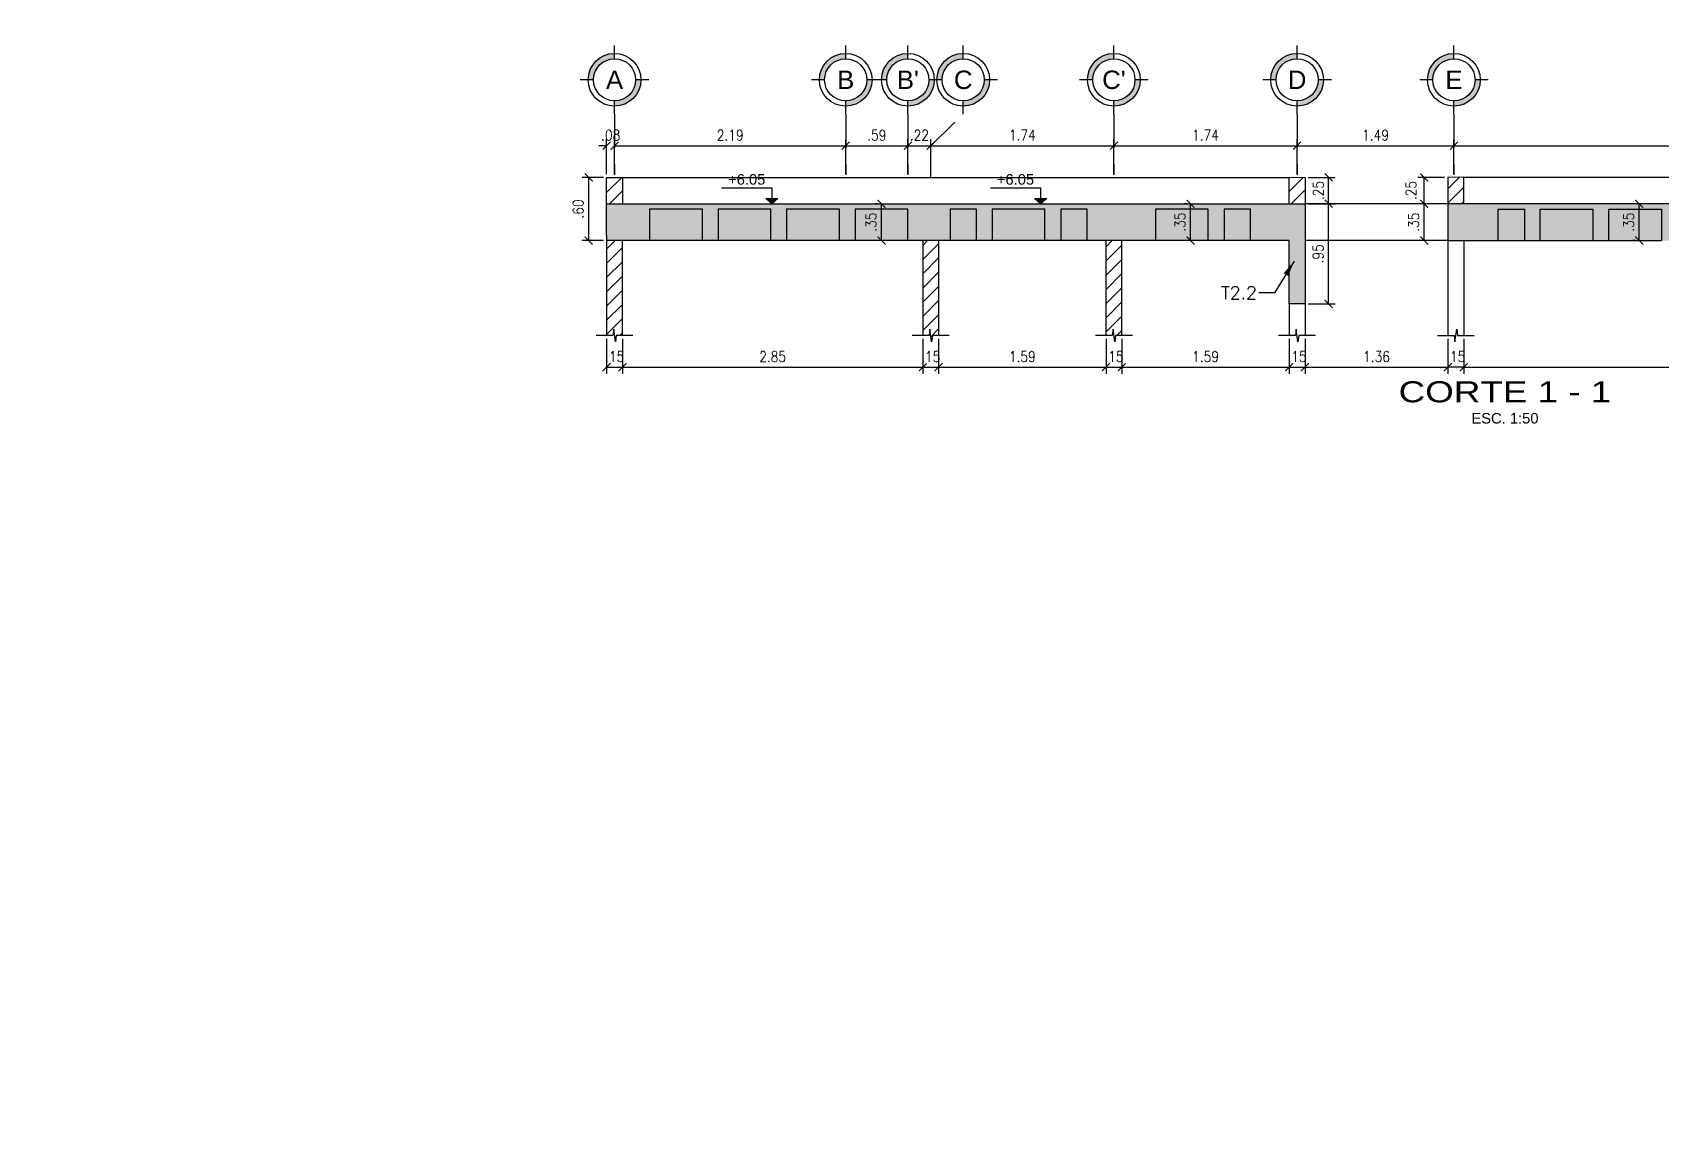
# Model space of a CAD drawing. Header units: millimetres. Extents: x -7.7 to 39.8, y -25.2 to 13.5.
# Drawn here: x -7.75 to 7.71, y -13 to -2.67 of the extents above; entities that cross this region are included whole.
import ezdxf
from ezdxf.enums import TextEntityAlignment as Align

# ---------------------------------------------------------------- set-up
doc = ezdxf.new("R2010")
doc.units = ezdxf.units.MM
doc.header["$LTSCALE"] = 0.05
doc.linetypes.add('DASHDOT2', pattern=[12.7, 6.35, -3.175, 0, -3.175])
for name, color, linetype in [('ACHURADO', 1, 'Continuous'), ('ACOTADO', 2, 'Continuous'), ('CANT_VIS', 3, 'Continuous'), ('CONT_CORTE', 4, 'Continuous'), ('EJES', 1, 'DASHDOT2'), ('TITULOS', 1, 'Continuous'), ('TXT_IND', 2, 'Continuous')]:
    doc.layers.add(name, color=color, linetype=linetype)
doc.styles.add('ACOTAMIENTOS', font='romans.shx', dxfattribs={"width": 0.85})
doc.styles.add('ARIAL', font='arial.ttf')
doc.styles.get("Standard").update_dxf_attribs({"font": 'romans.shx'})
doc.dimstyles.new('ACOTA_50', dxfattribs={"dimscale": 0.05, "dimtxt": 2, "dimasz": 1.5, "dimexe": 1.25, "dimexo": 0.625, "dimgap": 1, "dimtad": 1, "dimzin": 4, "dimdsep": 46, "dimtxsty": 'ACOTAMIENTOS', "dimblk1": 'ARCHTICK', "dimblk2": 'ARCHTICK', "dimsah": 1, "dimcen": 1.5, "dimclrd": 1, "dimclre": 1, "dimclrt": 256, "dimadec": 0, "dimazin": 0, "dimtfac": 1, "dimtofl": 0, "dimtmove": 2, "dimatfit": 3, "dimfxl": 0, "dimtolj": 1, "dimtzin": 0, "dimarcsym": 0})

# ---------------------------------------------------------------- blocks, each defined once
blk = doc.blocks.new('EJE')
at = {"layer": 'EJES', "linetype": 'Continuous'}
for points in [[(-0.25, 0), (-0.2, 0, -0.414214), (0, 0.2), (0, 0.25, 0.414214)], [(0.25, 0), (0.2, 0, -0.414214), (0, -0.2), (0, -0.25, 0.414214)]]:
    blk.add_hatch(color=256, dxfattribs=at).paths.add_polyline_path(points)
at = {"layer": 'EJES', "color": 1, "linetype": 'Continuous'}
for p, q in [((0, 0.2), (0, 0.325)), ((-0.2, 0), (-0.325, 0)), ((0.325, 0), (0.2, 0)), ((0, -0.325), (0, -0.2))]:
    blk.add_line(p, q, dxfattribs=at)
at = {"layer": 'EJES', "color": 3, "linetype": 'Continuous'}
for radius in [0.25, 0.2]:
    blk.add_circle((0, 0), radius, dxfattribs=at)
at = {"layer": 'EJES', "color": 4, "linetype": 'Continuous', "style": 'ARIAL'}
blk.add_attdef('EJE', text='', height=0.175, dxfattribs=at).set_placement((0, 0), align=Align.MIDDLE_CENTER)
blk = doc.blocks.new('_ARCHTICK')
at = {"color": 0, "linetype": 'ByBlock', "const_width": 0.15}
blk.add_lwpolyline([(-0.5, -0.5), (0.5, 0.5)], dxfattribs=at)
blk = doc.blocks.new('*D31')
at = {"layer": 'ACOTADO', "color": 1, "lineweight": -2}
for p, q in [((-2.301, -4.012), (-2.301, -3.681)), ((-2.226, -4.012), (-2.226, -3.681)), ((-2.301, -3.743), (-2.376, -3.743)), ((-2.226, -3.743), (-2.151, -3.743))]:
    blk.add_line(p, q, dxfattribs=at)
at = {"layer": 'DEFPOINTS', "color": 0}
for p in [(-2.226, -3.743), (-2.301, -4.043), (-2.226, -4.043)]:
    blk.add_point(p, dxfattribs=at)
at = {"layer": 'ACOTADO', "color": 1, "lineweight": -2, "xscale": 0.07500000000000001, "yscale": 0.07500000000000001, "zscale": 0.07500000000000001}
blk.add_blockref('_ARCHTICK', (-2.301, -3.743), dxfattribs=at)
at = {"layer": 'ACOTADO', "color": 1, "lineweight": -2, "xscale": 0.07500000000000001, "yscale": 0.07500000000000001, "zscale": 0.07500000000000001, "rotation": 180}
blk.add_blockref('_ARCHTICK', (-2.226, -3.743), dxfattribs=at)
at = {"layer": 'ACOTADO', "insert": (-2.263, -3.643), "char_height": 0.1, "attachment_point": 5, "style": 'ACOTAMIENTOS'}
blk.add_mtext('\\A1;.08', dxfattribs=at)
blk = doc.blocks.new('*D32')
at = {"layer": 'ACOTADO', "color": 1, "lineweight": -2}
for p, q in [((-2.226, -4.012), (-2.226, -3.681)), ((-0.033, -4.012), (-0.033, -3.681)), ((-2.226, -3.743), (-0.033, -3.743))]:
    blk.add_line(p, q, dxfattribs=at)
at = {"layer": 'DEFPOINTS', "color": 0}
for p in [(-0.033, -3.743), (-2.226, -4.043), (-0.033, -4.043)]:
    blk.add_point(p, dxfattribs=at)
at = {"layer": 'ACOTADO', "color": 1, "lineweight": -2, "xscale": 0.07500000000000001, "yscale": 0.07500000000000001, "zscale": 0.07500000000000001, "rotation": 180}
blk.add_blockref('_ARCHTICK', (-2.226, -3.743), dxfattribs=at)
at = {"layer": 'ACOTADO', "color": 1, "lineweight": -2, "xscale": 0.07500000000000001, "yscale": 0.07500000000000001, "zscale": 0.07500000000000001}
blk.add_blockref('_ARCHTICK', (-0.033, -3.743), dxfattribs=at)
at = {"layer": 'ACOTADO', "insert": (-1.129, -3.643), "char_height": 0.1, "attachment_point": 5, "style": 'ACOTAMIENTOS'}
blk.add_mtext('\\A1;2.19', dxfattribs=at)
blk = doc.blocks.new('*D33')
at = {"layer": 'ACOTADO', "color": 1, "lineweight": -2}
for p, q in [((-0.033, -4.012), (-0.033, -3.681)), ((0.557, -4.012), (0.557, -3.681)), ((-0.033, -3.743), (0.557, -3.743))]:
    blk.add_line(p, q, dxfattribs=at)
at = {"layer": 'DEFPOINTS', "color": 0}
for p in [(0.557, -3.743), (-0.033, -4.043), (0.557, -4.043)]:
    blk.add_point(p, dxfattribs=at)
at = {"layer": 'ACOTADO', "color": 1, "lineweight": -2, "xscale": 0.07500000000000001, "yscale": 0.07500000000000001, "zscale": 0.07500000000000001, "rotation": 180}
blk.add_blockref('_ARCHTICK', (-0.033, -3.743), dxfattribs=at)
at = {"layer": 'ACOTADO', "color": 1, "lineweight": -2, "xscale": 0.07500000000000001, "yscale": 0.07500000000000001, "zscale": 0.07500000000000001}
blk.add_blockref('_ARCHTICK', (0.557, -3.743), dxfattribs=at)
at = {"layer": 'ACOTADO', "insert": (0.262, -3.643), "char_height": 0.1, "attachment_point": 5, "style": 'ACOTAMIENTOS'}
blk.add_mtext('\\A1;.59', dxfattribs=at)
blk = doc.blocks.new('*D34')
at = {"layer": 'ACOTADO', "color": 1, "lineweight": -2}
for p, q in [((0.557, -4.012), (0.557, -3.681)), ((0.774, -4.012), (0.774, -3.681)), ((0.557, -3.743), (0.774, -3.743))]:
    blk.add_line(p, q, dxfattribs=at)
at = {"layer": 'DEFPOINTS', "color": 0}
for p in [(0.774, -3.743), (0.557, -4.043), (0.774, -4.043)]:
    blk.add_point(p, dxfattribs=at)
at = {"layer": 'ACOTADO', "color": 1, "lineweight": -2, "xscale": 0.07500000000000001, "yscale": 0.07500000000000001, "zscale": 0.07500000000000001, "rotation": 180}
blk.add_blockref('_ARCHTICK', (0.557, -3.743), dxfattribs=at)
at = {"layer": 'ACOTADO', "color": 1, "lineweight": -2, "xscale": 0.07500000000000001, "yscale": 0.07500000000000001, "zscale": 0.07500000000000001}
blk.add_blockref('_ARCHTICK', (0.774, -3.743), dxfattribs=at)
at = {"layer": 'ACOTADO', "insert": (0.666, -3.643), "char_height": 0.1, "attachment_point": 5, "style": 'ACOTAMIENTOS'}
blk.add_mtext('\\A1;.22', dxfattribs=at)
blk = doc.blocks.new('*D35')
at = {"layer": 'ACOTADO', "color": 1, "lineweight": -2}
for p, q in [((0.774, -4.012), (0.774, -3.681)), ((2.512, -4.012), (2.512, -3.681)), ((0.774, -3.743), (2.512, -3.743))]:
    blk.add_line(p, q, dxfattribs=at)
at = {"layer": 'DEFPOINTS', "color": 0}
for p in [(2.512, -3.743), (0.774, -4.043), (2.512, -4.043)]:
    blk.add_point(p, dxfattribs=at)
at = {"layer": 'ACOTADO', "color": 1, "lineweight": -2, "xscale": 0.07500000000000001, "yscale": 0.07500000000000001, "zscale": 0.07500000000000001, "rotation": 180}
blk.add_blockref('_ARCHTICK', (0.774, -3.743), dxfattribs=at)
at = {"layer": 'ACOTADO', "color": 1, "lineweight": -2, "xscale": 0.07500000000000001, "yscale": 0.07500000000000001, "zscale": 0.07500000000000001}
blk.add_blockref('_ARCHTICK', (2.512, -3.743), dxfattribs=at)
at = {"layer": 'ACOTADO', "insert": (1.643, -3.643), "char_height": 0.1, "attachment_point": 5, "style": 'ACOTAMIENTOS'}
blk.add_mtext('\\A1;1.74', dxfattribs=at)
blk = doc.blocks.new('*D36')
at = {"layer": 'ACOTADO', "color": 1, "lineweight": -2}
for p, q in [((2.512, -4.012), (2.512, -3.681)), ((4.25, -4.012), (4.25, -3.681)), ((2.512, -3.743), (4.25, -3.743))]:
    blk.add_line(p, q, dxfattribs=at)
at = {"layer": 'DEFPOINTS', "color": 0}
for p in [(4.25, -3.743), (2.512, -4.043), (4.25, -4.043)]:
    blk.add_point(p, dxfattribs=at)
at = {"layer": 'ACOTADO', "color": 1, "lineweight": -2, "xscale": 0.07500000000000001, "yscale": 0.07500000000000001, "zscale": 0.07500000000000001, "rotation": 180}
blk.add_blockref('_ARCHTICK', (2.512, -3.743), dxfattribs=at)
at = {"layer": 'ACOTADO', "color": 1, "lineweight": -2, "xscale": 0.07500000000000001, "yscale": 0.07500000000000001, "zscale": 0.07500000000000001}
blk.add_blockref('_ARCHTICK', (4.25, -3.743), dxfattribs=at)
at = {"layer": 'ACOTADO', "insert": (3.381, -3.643), "char_height": 0.1, "attachment_point": 5, "style": 'ACOTAMIENTOS'}
blk.add_mtext('\\A1;1.74', dxfattribs=at)
blk = doc.blocks.new('*D37')
at = {"layer": 'ACOTADO', "color": 1, "lineweight": -2}
for p, q in [((4.25, -4.012), (4.25, -3.681)), ((5.738, -4.012), (5.738, -3.681)), ((4.25, -3.743), (5.738, -3.743))]:
    blk.add_line(p, q, dxfattribs=at)
at = {"layer": 'DEFPOINTS', "color": 0}
for p in [(5.738, -3.743), (4.25, -4.043), (5.738, -4.043)]:
    blk.add_point(p, dxfattribs=at)
at = {"layer": 'ACOTADO', "color": 1, "lineweight": -2, "xscale": 0.07500000000000001, "yscale": 0.07500000000000001, "zscale": 0.07500000000000001, "rotation": 180}
blk.add_blockref('_ARCHTICK', (4.25, -3.743), dxfattribs=at)
at = {"layer": 'ACOTADO', "color": 1, "lineweight": -2, "xscale": 0.07500000000000001, "yscale": 0.07500000000000001, "zscale": 0.07500000000000001}
blk.add_blockref('_ARCHTICK', (5.738, -3.743), dxfattribs=at)
at = {"layer": 'ACOTADO', "insert": (4.994, -3.643), "char_height": 0.1, "attachment_point": 5, "style": 'ACOTAMIENTOS'}
blk.add_mtext('\\A1;1.49', dxfattribs=at)
blk = doc.blocks.new('*D38')
at = {"layer": 'ACOTADO', "color": 1, "lineweight": -2}
for p, q in [((5.738, -4.012), (5.738, -3.681)), ((12.418, -4.012), (12.418, -3.681)), ((5.738, -3.743), (12.418, -3.743))]:
    blk.add_line(p, q, dxfattribs=at)
at = {"layer": 'DEFPOINTS', "color": 0}
for p in [(12.418, -3.743), (5.738, -4.043), (12.418, -4.043)]:
    blk.add_point(p, dxfattribs=at)
at = {"layer": 'ACOTADO', "color": 1, "lineweight": -2, "xscale": 0.07500000000000001, "yscale": 0.07500000000000001, "zscale": 0.07500000000000001, "rotation": 180}
blk.add_blockref('_ARCHTICK', (5.738, -3.743), dxfattribs=at)
at = {"layer": 'ACOTADO', "color": 1, "lineweight": -2, "xscale": 0.07500000000000001, "yscale": 0.07500000000000001, "zscale": 0.07500000000000001}
blk.add_blockref('_ARCHTICK', (12.418, -3.743), dxfattribs=at)
at = {"layer": 'ACOTADO', "insert": (9.078, -3.643), "char_height": 0.1, "attachment_point": 5, "style": 'ACOTAMIENTOS'}
blk.add_mtext('\\A1;6.68', dxfattribs=at)
blk = doc.blocks.new('*D43')
at = {"layer": 'ACOTADO', "color": 1, "lineweight": -2}
for p, q in [((-2.301, -5.575), (-2.301, -5.906)), ((-2.151, -5.575), (-2.151, -5.906)), ((-2.301, -5.844), (-2.151, -5.844))]:
    blk.add_line(p, q, dxfattribs=at)
at = {"layer": 'DEFPOINTS', "color": 0}
for p in [(-2.301, -5.544), (-2.151, -5.544), (-2.151, -5.844)]:
    blk.add_point(p, dxfattribs=at)
at = {"layer": 'ACOTADO', "color": 1, "lineweight": -2, "xscale": 0.07500000000000001, "yscale": 0.07500000000000001, "zscale": 0.07500000000000001, "rotation": 180}
blk.add_blockref('_ARCHTICK', (-2.301, -5.844), dxfattribs=at)
at = {"layer": 'ACOTADO', "color": 1, "lineweight": -2, "xscale": 0.07500000000000001, "yscale": 0.07500000000000001, "zscale": 0.07500000000000001}
blk.add_blockref('_ARCHTICK', (-2.151, -5.844), dxfattribs=at)
at = {"layer": 'ACOTADO', "insert": (-2.226, -5.744), "char_height": 0.1, "attachment_point": 5, "style": 'ACOTAMIENTOS'}
blk.add_mtext('\\A1;.15', dxfattribs=at)
blk = doc.blocks.new('*D44')
at = {"layer": 'ACOTADO', "color": 1, "lineweight": -2}
for p, q in [((-2.151, -5.575), (-2.151, -5.906)), ((0.699, -5.575), (0.699, -5.906)), ((-2.151, -5.844), (0.699, -5.844))]:
    blk.add_line(p, q, dxfattribs=at)
at = {"layer": 'DEFPOINTS', "color": 0}
for p in [(-2.151, -5.544), (0.699, -5.544), (0.699, -5.844)]:
    blk.add_point(p, dxfattribs=at)
at = {"layer": 'ACOTADO', "color": 1, "lineweight": -2, "xscale": 0.07500000000000001, "yscale": 0.07500000000000001, "zscale": 0.07500000000000001, "rotation": 180}
blk.add_blockref('_ARCHTICK', (-2.151, -5.844), dxfattribs=at)
at = {"layer": 'ACOTADO', "color": 1, "lineweight": -2, "xscale": 0.07500000000000001, "yscale": 0.07500000000000001, "zscale": 0.07500000000000001}
blk.add_blockref('_ARCHTICK', (0.699, -5.844), dxfattribs=at)
at = {"layer": 'ACOTADO', "insert": (-0.726, -5.744), "char_height": 0.1, "attachment_point": 5, "style": 'ACOTAMIENTOS'}
blk.add_mtext('\\A1;2.85', dxfattribs=at)
blk = doc.blocks.new('*D45')
at = {"layer": 'ACOTADO', "color": 1, "lineweight": -2}
for p, q in [((0.699, -5.575), (0.699, -5.906)), ((0.849, -5.575), (0.849, -5.906)), ((0.699, -5.844), (0.849, -5.844))]:
    blk.add_line(p, q, dxfattribs=at)
at = {"layer": 'DEFPOINTS', "color": 0}
for p in [(0.699, -5.544), (0.849, -5.544), (0.849, -5.844)]:
    blk.add_point(p, dxfattribs=at)
at = {"layer": 'ACOTADO', "color": 1, "lineweight": -2, "xscale": 0.07500000000000001, "yscale": 0.07500000000000001, "zscale": 0.07500000000000001, "rotation": 180}
blk.add_blockref('_ARCHTICK', (0.699, -5.844), dxfattribs=at)
at = {"layer": 'ACOTADO', "color": 1, "lineweight": -2, "xscale": 0.07500000000000001, "yscale": 0.07500000000000001, "zscale": 0.07500000000000001}
blk.add_blockref('_ARCHTICK', (0.849, -5.844), dxfattribs=at)
at = {"layer": 'ACOTADO', "insert": (0.774, -5.744), "char_height": 0.1, "attachment_point": 5, "style": 'ACOTAMIENTOS'}
blk.add_mtext('\\A1;.15', dxfattribs=at)
blk = doc.blocks.new('*D46')
at = {"layer": 'ACOTADO', "color": 1, "lineweight": -2}
for p, q in [((0.849, -5.575), (0.849, -5.906)), ((2.437, -5.575), (2.437, -5.906)), ((0.849, -5.844), (2.437, -5.844))]:
    blk.add_line(p, q, dxfattribs=at)
at = {"layer": 'DEFPOINTS', "color": 0}
for p in [(0.849, -5.544), (2.437, -5.544), (2.437, -5.844)]:
    blk.add_point(p, dxfattribs=at)
at = {"layer": 'ACOTADO', "color": 1, "lineweight": -2, "xscale": 0.07500000000000001, "yscale": 0.07500000000000001, "zscale": 0.07500000000000001, "rotation": 180}
blk.add_blockref('_ARCHTICK', (0.849, -5.844), dxfattribs=at)
at = {"layer": 'ACOTADO', "color": 1, "lineweight": -2, "xscale": 0.07500000000000001, "yscale": 0.07500000000000001, "zscale": 0.07500000000000001}
blk.add_blockref('_ARCHTICK', (2.437, -5.844), dxfattribs=at)
at = {"layer": 'ACOTADO', "insert": (1.643, -5.744), "char_height": 0.1, "attachment_point": 5, "style": 'ACOTAMIENTOS'}
blk.add_mtext('\\A1;1.59', dxfattribs=at)
blk = doc.blocks.new('*D47')
at = {"layer": 'ACOTADO', "color": 1, "lineweight": -2}
for p, q in [((2.437, -5.575), (2.437, -5.906)), ((2.587, -5.575), (2.587, -5.906)), ((2.437, -5.844), (2.587, -5.844))]:
    blk.add_line(p, q, dxfattribs=at)
at = {"layer": 'DEFPOINTS', "color": 0}
for p in [(2.437, -5.544), (2.587, -5.544), (2.587, -5.844)]:
    blk.add_point(p, dxfattribs=at)
at = {"layer": 'ACOTADO', "color": 1, "lineweight": -2, "xscale": 0.07500000000000001, "yscale": 0.07500000000000001, "zscale": 0.07500000000000001, "rotation": 180}
blk.add_blockref('_ARCHTICK', (2.437, -5.844), dxfattribs=at)
at = {"layer": 'ACOTADO', "color": 1, "lineweight": -2, "xscale": 0.07500000000000001, "yscale": 0.07500000000000001, "zscale": 0.07500000000000001}
blk.add_blockref('_ARCHTICK', (2.587, -5.844), dxfattribs=at)
at = {"layer": 'ACOTADO', "insert": (2.512, -5.744), "char_height": 0.1, "attachment_point": 5, "style": 'ACOTAMIENTOS'}
blk.add_mtext('\\A1;.15', dxfattribs=at)
blk = doc.blocks.new('*D48')
at = {"layer": 'ACOTADO', "color": 1, "lineweight": -2}
for p, q in [((2.587, -5.575), (2.587, -5.906)), ((4.175, -5.575), (4.175, -5.906)), ((2.587, -5.844), (4.175, -5.844))]:
    blk.add_line(p, q, dxfattribs=at)
at = {"layer": 'DEFPOINTS', "color": 0}
for p in [(2.587, -5.544), (4.175, -5.544), (4.175, -5.844)]:
    blk.add_point(p, dxfattribs=at)
at = {"layer": 'ACOTADO', "color": 1, "lineweight": -2, "xscale": 0.07500000000000001, "yscale": 0.07500000000000001, "zscale": 0.07500000000000001, "rotation": 180}
blk.add_blockref('_ARCHTICK', (2.587, -5.844), dxfattribs=at)
at = {"layer": 'ACOTADO', "color": 1, "lineweight": -2, "xscale": 0.07500000000000001, "yscale": 0.07500000000000001, "zscale": 0.07500000000000001}
blk.add_blockref('_ARCHTICK', (4.175, -5.844), dxfattribs=at)
at = {"layer": 'ACOTADO', "insert": (3.381, -5.744), "char_height": 0.1, "attachment_point": 5, "style": 'ACOTAMIENTOS'}
blk.add_mtext('\\A1;1.59', dxfattribs=at)
blk = doc.blocks.new('*D49')
at = {"layer": 'ACOTADO', "color": 1, "lineweight": -2}
for p, q in [((4.175, -5.575), (4.175, -5.906)), ((4.325, -5.575), (4.325, -5.906)), ((4.175, -5.844), (4.325, -5.844))]:
    blk.add_line(p, q, dxfattribs=at)
at = {"layer": 'DEFPOINTS', "color": 0}
for p in [(4.175, -5.544), (4.325, -5.544), (4.325, -5.844)]:
    blk.add_point(p, dxfattribs=at)
at = {"layer": 'ACOTADO', "color": 1, "lineweight": -2, "xscale": 0.07500000000000001, "yscale": 0.07500000000000001, "zscale": 0.07500000000000001, "rotation": 180}
blk.add_blockref('_ARCHTICK', (4.175, -5.844), dxfattribs=at)
at = {"layer": 'ACOTADO', "color": 1, "lineweight": -2, "xscale": 0.07500000000000001, "yscale": 0.07500000000000001, "zscale": 0.07500000000000001}
blk.add_blockref('_ARCHTICK', (4.325, -5.844), dxfattribs=at)
at = {"layer": 'ACOTADO', "insert": (4.25, -5.744), "char_height": 0.1, "attachment_point": 5, "style": 'ACOTAMIENTOS'}
blk.add_mtext('\\A1;.15', dxfattribs=at)
blk = doc.blocks.new('*D50')
at = {"layer": 'ACOTADO', "color": 1, "lineweight": -2}
for p, q in [((-2.332, -4.044), (-2.534, -4.044)), ((-2.471, -4.644), (-2.471, -4.044)), ((-2.332, -4.644), (-2.534, -4.644))]:
    blk.add_line(p, q, dxfattribs=at)
at = {"layer": 'DEFPOINTS', "color": 0}
for p in [(-2.471, -4.044), (-2.301, -4.044), (-2.301, -4.644)]:
    blk.add_point(p, dxfattribs=at)
at = {"layer": 'ACOTADO', "color": 1, "lineweight": -2, "xscale": 0.07500000000000001, "yscale": 0.07500000000000001, "zscale": 0.07500000000000001}
for p, rotation in [((-2.471, -4.044), 90), ((-2.471, -4.644), 270)]:
    blk.add_blockref('_ARCHTICK', p, dxfattribs=dict(at, rotation=rotation))
at = {"layer": 'ACOTADO', "insert": (-2.571, -4.344), "char_height": 0.1, "attachment_point": 5, "rotation": 90, "style": 'ACOTAMIENTOS'}
blk.add_mtext('\\A1;.60', dxfattribs=at)
blk = doc.blocks.new('Nivel-elev')
at = {"layer": 'TXT_IND'}
blk.add_hatch(color=1, dxfattribs=at).paths.add_polyline_path([(-0.058, 0.051), (0.058, 0.051), (0, 0)])
for p, q in [((0, 0), (-0.058, 0.051)), ((-0.058, 0.051), (0.058, 0.051)), ((0.058, 0.051), (0, 0))]:
    blk.add_line(p, q, dxfattribs=at)
blk.add_lwpolyline([(-0.476, 0.151), (0, 0.151), (0, 0.051)], dxfattribs=at)
blk.add_attdef('+2.85', (-0.476, 0.171), '', height=0.0975, dxfattribs=at)
blk = doc.blocks.new('*D177')
at = {"layer": 'ACOTADO', "color": 1, "lineweight": -2}
for p, q in [((4.356, -4.294), (4.612, -4.294)), ((4.549, -5.244), (4.549, -4.294)), ((4.356, -5.244), (4.612, -5.244))]:
    blk.add_line(p, q, dxfattribs=at)
at = {"layer": 'DEFPOINTS', "color": 0}
for p in [(4.325, -4.294), (4.549, -4.294), (4.325, -5.244)]:
    blk.add_point(p, dxfattribs=at)
at = {"layer": 'ACOTADO', "color": 1, "lineweight": -2, "xscale": 0.07500000000000001, "yscale": 0.07500000000000001, "zscale": 0.07500000000000001}
for p, rotation in [((4.549, -4.294), 90), ((4.549, -5.244), 270)]:
    blk.add_blockref('_ARCHTICK', p, dxfattribs=dict(at, rotation=rotation))
at = {"layer": 'ACOTADO', "insert": (4.449, -4.769), "char_height": 0.1, "attachment_point": 5, "rotation": 90, "style": 'ACOTAMIENTOS'}
blk.add_mtext('\\A1;.95', dxfattribs=at)
blk = doc.blocks.new('*D178')
at = {"layer": 'ACOTADO', "color": 1, "lineweight": -2}
for p, q in [((4.356, -4.044), (4.612, -4.044)), ((4.549, -4.294), (4.549, -4.044)), ((4.356, -4.294), (4.612, -4.294))]:
    blk.add_line(p, q, dxfattribs=at)
at = {"layer": 'DEFPOINTS', "color": 0}
for p in [(4.325, -4.044), (4.549, -4.044), (4.325, -4.294)]:
    blk.add_point(p, dxfattribs=at)
at = {"layer": 'ACOTADO', "color": 1, "lineweight": -2, "xscale": 0.07500000000000001, "yscale": 0.07500000000000001, "zscale": 0.07500000000000001}
for p, rotation in [((4.549, -4.044), 90), ((4.549, -4.294), 270)]:
    blk.add_blockref('_ARCHTICK', p, dxfattribs=dict(at, rotation=rotation))
at = {"layer": 'ACOTADO', "insert": (4.451, -4.169), "char_height": 0.1, "attachment_point": 5, "rotation": 90, "style": 'ACOTAMIENTOS'}
blk.add_mtext('\\A1;.25', dxfattribs=at)
blk = doc.blocks.new('*D183')
at = {"layer": 'ACOTADO', "color": 1, "lineweight": -2}
for p, q in [((5.681, -5.575), (5.681, -5.906)), ((5.831, -5.575), (5.831, -5.906)), ((5.831, -5.844), (5.681, -5.844))]:
    blk.add_line(p, q, dxfattribs=at)
at = {"layer": 'DEFPOINTS', "color": 0}
for p in [(5.681, -5.544), (5.831, -5.544), (5.681, -5.844)]:
    blk.add_point(p, dxfattribs=at)
at = {"layer": 'ACOTADO', "color": 1, "lineweight": -2, "xscale": 0.07500000000000001, "yscale": 0.07500000000000001, "zscale": 0.07500000000000001, "rotation": 180}
blk.add_blockref('_ARCHTICK', (5.681, -5.844), dxfattribs=at)
at = {"layer": 'ACOTADO', "color": 1, "lineweight": -2, "xscale": 0.07500000000000001, "yscale": 0.07500000000000001, "zscale": 0.07500000000000001}
blk.add_blockref('_ARCHTICK', (5.831, -5.844), dxfattribs=at)
at = {"layer": 'ACOTADO', "insert": (5.756, -5.744), "char_height": 0.1, "attachment_point": 5, "style": 'ACOTAMIENTOS'}
blk.add_mtext('\\A1;.15', dxfattribs=at)
blk = doc.blocks.new('*D180')
at = {"layer": 'ACOTADO', "color": 1, "lineweight": -2}
for p, q in [((5.649, -4.294), (5.394, -4.294)), ((5.456, -4.644), (5.456, -4.294)), ((5.649, -4.644), (5.394, -4.644))]:
    blk.add_line(p, q, dxfattribs=at)
at = {"layer": 'DEFPOINTS', "color": 0}
for p in [(5.456, -4.294), (5.681, -4.294), (5.681, -4.644)]:
    blk.add_point(p, dxfattribs=at)
at = {"layer": 'ACOTADO', "color": 1, "lineweight": -2, "xscale": 0.07500000000000001, "yscale": 0.07500000000000001, "zscale": 0.07500000000000001}
for p, rotation in [((5.456, -4.294), 90), ((5.456, -4.644), 270)]:
    blk.add_blockref('_ARCHTICK', p, dxfattribs=dict(at, rotation=rotation))
at = {"layer": 'ACOTADO', "insert": (5.356, -4.469), "char_height": 0.1, "attachment_point": 5, "rotation": 90, "style": 'ACOTAMIENTOS'}
blk.add_mtext('\\A1;.35', dxfattribs=at)
blk = doc.blocks.new('*D181')
at = {"layer": 'ACOTADO', "color": 1, "lineweight": -2}
for p, q in [((5.649, -4.044), (5.394, -4.044)), ((5.456, -4.294), (5.456, -4.044)), ((5.649, -4.294), (5.394, -4.294))]:
    blk.add_line(p, q, dxfattribs=at)
at = {"layer": 'DEFPOINTS', "color": 0}
for p in [(5.456, -4.044), (5.681, -4.044), (5.681, -4.294)]:
    blk.add_point(p, dxfattribs=at)
at = {"layer": 'ACOTADO', "color": 1, "lineweight": -2, "xscale": 0.07500000000000001, "yscale": 0.07500000000000001, "zscale": 0.07500000000000001}
for p, rotation in [((5.456, -4.044), 90), ((5.456, -4.294), 270)]:
    blk.add_blockref('_ARCHTICK', p, dxfattribs=dict(at, rotation=rotation))
at = {"layer": 'ACOTADO', "insert": (5.331, -4.169), "char_height": 0.1, "attachment_point": 5, "rotation": 90, "style": 'ACOTAMIENTOS'}
blk.add_mtext('\\A1;.25', dxfattribs=at)
blk = doc.blocks.new('*D184')
at = {"layer": 'ACOTADO', "color": 1, "lineweight": -2}
for p, q in [((4.325, -5.575), (4.325, -5.906)), ((5.681, -5.575), (5.681, -5.906)), ((4.325, -5.844), (5.681, -5.844))]:
    blk.add_line(p, q, dxfattribs=at)
at = {"layer": 'DEFPOINTS', "color": 0}
for p in [(4.325, -5.544), (5.681, -5.544), (5.681, -5.844)]:
    blk.add_point(p, dxfattribs=at)
at = {"layer": 'ACOTADO', "color": 1, "lineweight": -2, "xscale": 0.07500000000000001, "yscale": 0.07500000000000001, "zscale": 0.07500000000000001, "rotation": 180}
blk.add_blockref('_ARCHTICK', (4.325, -5.844), dxfattribs=at)
at = {"layer": 'ACOTADO', "color": 1, "lineweight": -2, "xscale": 0.07500000000000001, "yscale": 0.07500000000000001, "zscale": 0.07500000000000001}
blk.add_blockref('_ARCHTICK', (5.681, -5.844), dxfattribs=at)
at = {"layer": 'ACOTADO', "insert": (5.003, -5.744), "char_height": 0.1, "attachment_point": 5, "style": 'ACOTAMIENTOS'}
blk.add_mtext('\\A1;1.36', dxfattribs=at)
blk = doc.blocks.new('*D185')
at = {"layer": 'ACOTADO', "color": 1, "lineweight": -2}
for p, q in [((5.831, -5.575), (5.831, -5.906)), ((15.114, -5.575), (15.114, -5.906)), ((5.831, -5.844), (15.114, -5.844))]:
    blk.add_line(p, q, dxfattribs=at)
at = {"layer": 'DEFPOINTS', "color": 0}
for p in [(5.831, -5.544), (15.114, -5.544), (15.114, -5.844)]:
    blk.add_point(p, dxfattribs=at)
at = {"layer": 'ACOTADO', "color": 1, "lineweight": -2, "xscale": 0.07500000000000001, "yscale": 0.07500000000000001, "zscale": 0.07500000000000001, "rotation": 180}
blk.add_blockref('_ARCHTICK', (5.831, -5.844), dxfattribs=at)
at = {"layer": 'ACOTADO', "color": 1, "lineweight": -2, "xscale": 0.07500000000000001, "yscale": 0.07500000000000001, "zscale": 0.07500000000000001}
blk.add_blockref('_ARCHTICK', (15.114, -5.844), dxfattribs=at)
at = {"layer": 'ACOTADO', "insert": (10.472, -5.744), "char_height": 0.1, "attachment_point": 5, "style": 'ACOTAMIENTOS'}
blk.add_mtext('\\A1;9.28', dxfattribs=at)
blk = doc.blocks.new('Titulos')
at = {"layer": 'TITULOS', "color": 1, "style": 'ARIAL', "width": 1.25}
blk.add_attdef('TITULO_1', text='', height=0.2, dxfattribs=at).set_placement((0, 0.25), align=Align.MIDDLE_CENTER)
at = {"layer": 'TITULOS', "style": 'ARIAL', "width": 1.25}
blk.add_attdef('TITULO_2', text='', height=0.2, dxfattribs=at).set_placement((0, 0), align=Align.MIDDLE_CENTER)
at = {"layer": 'TITULOS', "color": 2, "width": 1.25}
for tag, p in [('ESCALA_1', (0, -0.25)), ('ESCALA_2', (0, -0.408))]:
    blk.add_attdef(tag, text='', height=0.1, dxfattribs=at).set_placement(p, align=Align.MIDDLE_CENTER)
blk = doc.blocks.new('*D186')
at = {"layer": 'ACOTADO', "color": 1, "lineweight": -2}
for p, q in [((0.275, -4.294), (0.244, -4.294)), ((0.307, -4.644), (0.307, -4.294)), ((0.275, -4.644), (0.244, -4.644))]:
    blk.add_line(p, q, dxfattribs=at)
at = {"layer": 'DEFPOINTS', "color": 0}
for p in [(0.307, -4.294), (0.307, -4.294), (0.307, -4.644)]:
    blk.add_point(p, dxfattribs=at)
at = {"layer": 'ACOTADO', "color": 1, "lineweight": -2, "xscale": 0.07500000000000001, "yscale": 0.07500000000000001, "zscale": 0.07500000000000001}
for p, rotation in [((0.307, -4.294), 90), ((0.307, -4.644), 270)]:
    blk.add_blockref('_ARCHTICK', p, dxfattribs=dict(at, rotation=rotation))
at = {"layer": 'ACOTADO', "insert": (0.207, -4.469), "char_height": 0.1, "attachment_point": 5, "rotation": 90, "style": 'ACOTAMIENTOS'}
blk.add_mtext('\\A1;.35', dxfattribs=at)
blk = doc.blocks.new('*D187')
at = {"layer": 'ACOTADO', "color": 1, "lineweight": -2}
for p, q in [((3.208, -4.294), (3.176, -4.294)), ((3.239, -4.644), (3.239, -4.294)), ((3.208, -4.644), (3.176, -4.644))]:
    blk.add_line(p, q, dxfattribs=at)
at = {"layer": 'DEFPOINTS', "color": 0}
for p in [(3.239, -4.294), (3.239, -4.294), (3.239, -4.644)]:
    blk.add_point(p, dxfattribs=at)
at = {"layer": 'ACOTADO', "color": 1, "lineweight": -2, "xscale": 0.07500000000000001, "yscale": 0.07500000000000001, "zscale": 0.07500000000000001}
for p, rotation in [((3.239, -4.294), 90), ((3.239, -4.644), 270)]:
    blk.add_blockref('_ARCHTICK', p, dxfattribs=dict(at, rotation=rotation))
at = {"layer": 'ACOTADO', "insert": (3.139, -4.469), "char_height": 0.1, "attachment_point": 5, "rotation": 90, "style": 'ACOTAMIENTOS'}
blk.add_mtext('\\A1;.35', dxfattribs=at)
blk = doc.blocks.new('*D188')
at = {"layer": 'ACOTADO', "color": 1, "lineweight": -2}
for p, q in [((7.465, -4.294), (7.433, -4.294)), ((7.496, -4.644), (7.496, -4.294)), ((7.465, -4.644), (7.433, -4.644))]:
    blk.add_line(p, q, dxfattribs=at)
at = {"layer": 'DEFPOINTS', "color": 0}
for p in [(7.496, -4.294), (7.496, -4.294), (7.496, -4.644)]:
    blk.add_point(p, dxfattribs=at)
at = {"layer": 'ACOTADO', "color": 1, "lineweight": -2, "xscale": 0.07500000000000001, "yscale": 0.07500000000000001, "zscale": 0.07500000000000001}
for p, rotation in [((7.496, -4.294), 90), ((7.496, -4.644), 270)]:
    blk.add_blockref('_ARCHTICK', p, dxfattribs=dict(at, rotation=rotation))
at = {"layer": 'ACOTADO', "insert": (7.396, -4.469), "char_height": 0.1, "attachment_point": 5, "rotation": 90, "style": 'ACOTAMIENTOS'}
blk.add_mtext('\\A1;.35', dxfattribs=at)

msp = doc.modelspace()

# ---------------------------------------------------------------- hatches: boundary and pattern name
at = {"layer": 'ACHURADO'}
h = msp.add_hatch(dxfattribs=at)
h.set_pattern_fill('ANGLE', color=254)
h.set_pattern_definition([(0, (0.6506, 0), (0, 6.985), [5.08, -1.905]), (90, (0.6506, 0), (-6.985, 4e-16), [5.08, -1.905])])
h.paths.add_polyline_path([(-7.448, -2.67), (-7.598, -2.67), (-7.748, -2.67), (-7.748, -2.85), (-7.598, -2.85), (-7.598, -4.43), (-7.748, -4.43), (-7.748, -11.182), (-7.598, -11.182), (-7.598, -13), (-7.448, -13), (-7.448, -12.82), (-7.488, -12.82), (-7.488, -11.182), (-7.448, -11.182), (-7.448, -11), (-7.638, -11), (-7.638, -9.55), (-7.448, -9.55), (-7.448, -9.37), (-7.638, -9.37), (-7.638, -8.485), (-7.448, -8.485), (-7.448, -8.305), (-7.638, -8.305), (-7.638, -4.61), (-7.448, -4.61), (-7.448, -4.43), (-7.488, -4.43), (-7.488, -2.85), (-7.448, -2.85)])
h = msp.add_hatch(dxfattribs=at)
h.set_pattern_fill('ANSI31', color=256, scale=0.03, style=0)
h.paths.add_polyline_path([(-2.151, -4.044), (-2.301, -4.044), (-2.301, -4.294), (-2.151, -4.294)])
h = msp.add_hatch(dxfattribs=at)
h.set_pattern_fill('ANSI31', color=256, scale=0.03, style=0)
h.paths.add_polyline_path([(4.325, -4.044), (4.175, -4.043), (4.175, -4.294), (4.325, -4.294)])
h = msp.add_hatch(dxfattribs=at)
h.set_pattern_fill('ANSI31', color=256, scale=0.03, style=0)
h.paths.add_polyline_path([(5.831, -4.043), (5.681, -4.044), (5.681, -4.294), (5.831, -4.294)])
h = msp.add_hatch(color=254, dxfattribs=at)
h.dxf.hatch_style = 1
h.paths.add_polyline_path([(2.907, -4.344), (3.407, -4.344), (3.407, -4.644), (3.557, -4.644), (3.557, -4.344), (3.807, -4.344), (3.807, -4.644), (4.175, -4.644), (4.325, -4.644), (4.325, -4.294), (-2.301, -4.294), (-2.301, -4.594), (-2.301, -4.644), (-1.893, -4.644), (-1.893, -4.344), (-1.393, -4.344), (-1.393, -4.644), (-1.243, -4.644), (-1.243, -4.344), (-0.743, -4.344), (-0.743, -4.644), (-0.593, -4.644), (-0.593, -4.344), (-0.093, -4.344), (-0.093, -4.644), (0.057, -4.644), (0.057, -4.344), (0.557, -4.344), (0.557, -4.644), (0.957, -4.644), (0.957, -4.344), (1.207, -4.344), (1.207, -4.644), (1.357, -4.644), (1.357, -4.344), (1.857, -4.344), (1.857, -4.644), (2.007, -4.644), (2.007, -4.344), (2.257, -4.344), (2.257, -4.644), (2.907, -4.644)])
h = msp.add_hatch(color=254, dxfattribs=at)
h.dxf.hatch_style = 1
h.paths.add_polyline_path([(15.264, -4.294), (5.681, -4.294), (5.681, -4.644), (5.831, -4.644), (6.157, -4.644), (6.157, -4.344), (6.407, -4.344), (6.407, -4.644), (6.557, -4.644), (6.557, -4.344), (7.057, -4.344), (7.057, -4.644), (7.207, -4.644), (7.207, -4.344), (7.707, -4.344), (7.707, -4.644), (7.857, -4.644), (7.857, -4.344), (8.357, -4.344), (8.357, -4.644), (8.507, -4.644), (8.507, -4.344), (9.007, -4.344), (9.007, -4.644), (9.157, -4.644), (9.157, -4.344), (9.657, -4.344), (9.657, -4.644), (9.807, -4.644), (9.807, -4.344), (10.307, -4.344), (10.307, -4.644), (10.457, -4.644), (10.457, -4.344), (10.957, -4.344), (10.957, -4.644), (11.107, -4.644), (11.107, -4.344), (11.607, -4.344), (11.607, -4.644), (11.757, -4.644), (11.757, -4.344), (12.257, -4.344), (12.257, -4.644), (12.407, -4.644), (12.407, -4.344), (12.907, -4.344), (12.907, -4.644), (13.057, -4.644), (13.057, -4.344), (13.557, -4.344), (13.557, -4.644), (13.707, -4.644), (13.707, -4.344), (14.207, -4.344), (14.207, -4.644), (14.357, -4.644), (14.357, -4.344), (14.857, -4.344), (14.857, -4.644), (15.264, -4.644), (15.264, -4.594), (15.264, -4.544)])
h = msp.add_hatch(dxfattribs=at)
h.set_pattern_fill('AR-SAND', color=1, scale=0.0006, angle=360, style=0)
h.paths.add_polyline_path([(3.807, -4.344), (3.557, -4.344), (3.557, -4.644), (3.807, -4.644)])
h.paths.add_polyline_path([(3.407, -4.344), (2.907, -4.344), (2.907, -4.644), (3.407, -4.644)])
h.paths.add_polyline_path([(2.257, -4.344), (2.007, -4.344), (2.007, -4.644), (2.257, -4.644)])
h.paths.add_polyline_path([(1.857, -4.344), (1.357, -4.344), (1.357, -4.644), (1.857, -4.644)])
h.paths.add_polyline_path([(1.207, -4.344), (0.957, -4.344), (0.957, -4.644), (1.207, -4.644)])
h.paths.add_polyline_path([(0.557, -4.344), (0.057, -4.344), (0.057, -4.644), (0.557, -4.644)])
h.paths.add_polyline_path([(-0.093, -4.344), (-0.593, -4.344), (-0.593, -4.644), (-0.093, -4.644)])
h.paths.add_polyline_path([(-0.743, -4.344), (-1.243, -4.344), (-1.243, -4.644), (-0.743, -4.644)])
h.paths.add_polyline_path([(-1.393, -4.344), (-1.893, -4.344), (-1.893, -4.644), (-1.393, -4.644)])
h = msp.add_hatch(dxfattribs=at)
h.set_pattern_fill('AR-SAND', color=1, scale=0.0006, angle=360, style=0)
h.paths.add_polyline_path([(14.857, -4.344), (14.357, -4.344), (14.357, -4.644), (14.857, -4.644)])
h.paths.add_polyline_path([(14.207, -4.344), (13.707, -4.344), (13.707, -4.644), (14.207, -4.644)])
h.paths.add_polyline_path([(13.557, -4.344), (13.057, -4.344), (13.057, -4.644), (13.557, -4.644)])
h.paths.add_polyline_path([(12.907, -4.344), (12.407, -4.344), (12.407, -4.644), (12.907, -4.644)])
h.paths.add_polyline_path([(12.257, -4.344), (11.757, -4.344), (11.757, -4.644), (12.257, -4.644)])
h.paths.add_polyline_path([(11.607, -4.344), (11.107, -4.344), (11.107, -4.644), (11.607, -4.644)])
h.paths.add_polyline_path([(10.957, -4.344), (10.457, -4.344), (10.457, -4.644), (10.957, -4.644)])
h.paths.add_polyline_path([(10.307, -4.344), (9.807, -4.344), (9.807, -4.644), (10.307, -4.644)])
h.paths.add_polyline_path([(9.657, -4.344), (9.157, -4.344), (9.157, -4.644), (9.657, -4.644)])
h.paths.add_polyline_path([(9.007, -4.344), (8.507, -4.344), (8.507, -4.644), (9.007, -4.644)])
h.paths.add_polyline_path([(8.357, -4.344), (7.857, -4.344), (7.857, -4.644), (8.357, -4.644)])
h.paths.add_polyline_path([(7.707, -4.344), (7.207, -4.344), (7.207, -4.644), (7.707, -4.644)])
h.paths.add_polyline_path([(7.057, -4.344), (6.557, -4.344), (6.557, -4.644), (7.057, -4.644)])
h.paths.add_polyline_path([(6.407, -4.344), (6.157, -4.344), (6.157, -4.644), (6.407, -4.644)])
h = msp.add_hatch(dxfattribs=at)
h.set_pattern_fill('ANSI31', color=256, scale=0.03, style=0)
h.paths.add_polyline_path([(-2.151, -4.644), (-2.301, -4.644), (-2.301, -5.544), (-2.242, -5.544), (-2.234, -5.484), (-2.218, -5.604), (-2.21, -5.544), (-2.151, -5.544)])
h = msp.add_hatch(dxfattribs=at)
h.set_pattern_fill('ANSI31', color=256, scale=0.03, style=0)
h.paths.add_polyline_path([(0.849, -4.644), (0.699, -4.644), (0.699, -5.544), (0.758, -5.544), (0.766, -5.484), (0.782, -5.604), (0.79, -5.544), (0.849, -5.544)])
h = msp.add_hatch(dxfattribs=at)
h.set_pattern_fill('ANSI31', color=256, scale=0.03, style=0)
h.paths.add_polyline_path([(2.587, -4.644), (2.437, -4.644), (2.437, -5.544), (2.496, -5.544), (2.504, -5.484), (2.52, -5.604), (2.528, -5.544), (2.587, -5.544)])
h = msp.add_hatch(color=254, dxfattribs=at)
h.dxf.hatch_style = 1
h.paths.add_polyline_path([(4.325, -4.644), (4.175, -4.644), (4.175, -5.244), (4.325, -5.244)])

# ---------------------------------------------------------------- linework, layer by layer
at = {"layer": 'CANT_VIS'}
for p, q in [((-2.151, -4.044), (4.175, -4.044)), ((15.114, -4.044), (5.831, -4.044)), ((5.681, -4.294), (4.325, -4.294)), ((5.681, -4.644), (4.325, -4.644))]:
    msp.add_line(p, q, dxfattribs=at)
for points in [[(5.681, -4.644), (5.681, -5.544)], [(5.831, -4.644), (5.831, -5.544)], [(4.175, -5.244), (4.175, -5.544)], [(4.325, -5.244), (4.325, -5.544)]]:
    msp.add_lwpolyline(points, dxfattribs=at)
at = {"layer": 'CONT_CORTE'}
for p, q in [((-2.301, -4.594), (-2.301, -4.044)), ((-2.301, -4.044), (-2.151, -4.044)), ((-2.151, -4.044), (-2.151, -4.294)), ((4.175, -4.294), (4.175, -4.043)), ((4.175, -4.043), (4.325, -4.044)), ((4.325, -4.044), (4.325, -5.244)), ((5.831, -4.043), (5.681, -4.044)), ((5.681, -4.044), (5.681, -4.644)), ((5.831, -4.294), (5.831, -4.043)), ((-2.301, -4.294), (4.325, -4.294)), ((15.264, -4.294), (5.681, -4.294)), ((-2.301, -4.594), (-2.301, -4.544)), ((-1.893, -4.644), (-2.301, -4.644)), ((4.175, -5.244), (4.175, -4.644)), ((5.681, -4.644), (5.831, -4.644)), ((4.325, -5.244), (4.175, -5.244))]:
    msp.add_line(p, q, dxfattribs=at)
at = {"layer": 'CONT_CORTE', "color": 1}
for p, q in [((-1.393, -4.644), (-1.893, -4.644)), ((-0.743, -4.644), (-1.243, -4.644)), ((-0.093, -4.644), (-0.593, -4.644)), ((0.557, -4.644), (0.057, -4.644)), ((1.207, -4.644), (0.957, -4.644)), ((1.857, -4.644), (1.357, -4.644)), ((2.257, -4.644), (2.007, -4.644)), ((3.407, -4.644), (2.907, -4.644)), ((3.807, -4.644), (3.557, -4.644)), ((6.157, -4.644), (6.407, -4.644)), ((6.557, -4.644), (7.057, -4.644)), ((7.207, -4.644), (7.707, -4.644))]:
    msp.add_line(p, q, dxfattribs=at)
at = {"layer": 'CONT_CORTE'}
for points in [[(-1.243, -4.644), (-1.393, -4.644), (-1.393, -4.344), (-1.893, -4.344), (-1.893, -4.644)], [(-0.593, -4.644), (-0.743, -4.644), (-0.743, -4.344), (-1.243, -4.344), (-1.243, -4.644)], [(0.057, -4.644), (-0.093, -4.644), (-0.093, -4.344), (-0.593, -4.344), (-0.593, -4.644)], [(0.957, -4.644), (0.557, -4.644), (0.557, -4.344), (0.057, -4.344), (0.057, -4.644)], [(1.357, -4.644), (1.207, -4.644), (1.207, -4.344), (0.957, -4.344), (0.957, -4.644)], [(2.007, -4.644), (1.857, -4.644), (1.857, -4.344), (1.357, -4.344), (1.357, -4.644)], [(2.907, -4.644), (2.257, -4.644), (2.257, -4.344), (2.007, -4.344), (2.007, -4.644)], [(3.557, -4.644), (3.407, -4.644), (3.407, -4.344), (2.907, -4.344), (2.907, -4.644)], [(4.175, -4.644), (3.807, -4.644), (3.807, -4.344), (3.557, -4.344), (3.557, -4.644)], [(5.831, -4.644), (6.157, -4.644), (6.157, -4.344), (6.407, -4.344), (6.407, -4.644)], [(6.407, -4.644), (6.557, -4.644), (6.557, -4.344), (7.057, -4.344), (7.057, -4.644)], [(7.057, -4.644), (7.207, -4.644), (7.207, -4.344), (7.707, -4.344), (7.707, -4.644)], [(-2.301, -4.594), (-2.301, -5.544)], [(-2.151, -5.544), (-2.151, -4.644)], [(0.699, -4.644), (0.699, -5.544)], [(0.849, -4.644), (0.849, -5.544)], [(2.437, -5.544), (2.437, -4.644)], [(2.587, -5.544), (2.587, -4.644)]]:
    msp.add_lwpolyline(points, dxfattribs=at)
at = {"layer": 'CONT_CORTE', "color": 1}
for points in [[(-2.051, -5.544), (-2.21, -5.544), (-2.218, -5.604), (-2.234, -5.484), (-2.242, -5.544), (-2.401, -5.544)], [(0.949, -5.544), (0.79, -5.544), (0.782, -5.604), (0.766, -5.484), (0.758, -5.544), (0.599, -5.544)], [(2.687, -5.544), (2.528, -5.544), (2.52, -5.604), (2.504, -5.484), (2.496, -5.544), (2.337, -5.544)], [(4.425, -5.544), (4.266, -5.544), (4.258, -5.604), (4.242, -5.484), (4.234, -5.544), (4.075, -5.544)], [(5.581, -5.544), (5.74, -5.544), (5.748, -5.604), (5.764, -5.484), (5.772, -5.544), (5.931, -5.544)]]:
    msp.add_lwpolyline(points, dxfattribs=at)
at = {"layer": 'EJES'}
for p, q in [((-2.226, -3.443), (-2.226, -4.043)), ((-0.033, -3.443), (-0.033, -4.043)), ((0.557, -3.443), (0.557, -4.043)), ((2.512, -3.443), (2.512, -4.043)), ((4.25, -3.443), (4.25, -4.043)), ((5.738, -3.443), (5.738, -4.043))]:
    msp.add_line(p, q, dxfattribs=at)
msp.add_lwpolyline([(0.774, -4.043), (0.774, -3.743), (1.082, -3.443)], dxfattribs=at)

# ---------------------------------------------------------------- block references
for p, values in [((-2.226, -3.118), {'EJE': 'A'}), ((-0.033, -3.118), {'EJE': 'B'}), ((0.557, -3.118), {'EJE': "B'"}), ((1.082, -3.118), {'EJE': 'C'}), ((2.512, -3.118), {'EJE': "C'"}), ((4.25, -3.118), {'EJE': 'D'}), ((5.738, -3.118), {'EJE': 'E'})]:
    msp.add_blockref('EJE', p, dxfattribs=at).add_auto_attribs(values)
at = {"layer": 'TITULOS'}
ref = msp.add_blockref('Titulos', (6.222, -6.078), dxfattribs=at)
ref.add_attrib('TITULO_2', 'CORTE 1 - 1', dxfattribs={"height": 0.2, "style": 'ARIAL', "width": 1.25}).set_placement((6.222, -6.078), align=Align.MIDDLE_CENTER)
ref.add_attrib('ESCALA_1', 'ESC. 1:50', dxfattribs={"color": 2, "height": 0.1, "style": 'ARIAL'}).set_placement((6.222, -6.329), align=Align.MIDDLE_CENTER)
at = {"layer": 'TXT_IND'}
ref = msp.add_blockref('Nivel-elev', (-0.734, -4.294), dxfattribs=at)
ref.add_attrib('+2.85', '+6.05', dxfattribs={"height": 0.1, "style": 'ARIAL'}).set_placement((-0.972, -4.143), align=Align.BOTTOM_CENTER)
ref = msp.add_blockref('Nivel-elev', (1.816, -4.294), dxfattribs=at)
ref.add_attrib('+2.85', '+6.05', dxfattribs={"height": 0.1, "style": 'ARIAL'}).set_placement((1.578, -4.143), align=Align.BOTTOM_CENTER)

# ---------------------------------------------------------------- texts
at = {"layer": 'TXT_IND', "color": 4, "insert": (3.868, -5.138), "char_height": 0.12, "attachment_point": 6}
msp.add_mtext('T2.2', dxfattribs=at)

# ---------------------------------------------------------------- dimensions: what is measured, and where the dimension line sits
at = {"layer": 'ACOTADO'}
for base, p1, p2, picture, middle in [((-2.225710486, -3.743418642), (-2.300710486, -4.043418642), (-2.225710486, -4.043418642), '*D31', (-2.263210486, -3.643418642)), ((0.774, -3.743), (0.557, -4.043), (0.774, -4.043), '*D34', (0.666, -3.643)), ((-2.151, -5.844), (-2.301, -5.544), (-2.151, -5.544), '*D43', (-2.226, -5.744)), ((0.849, -5.844), (0.699, -5.544), (0.849, -5.544), '*D45', (0.774, -5.744)), ((2.587, -5.844), (2.437, -5.544), (2.587, -5.544), '*D47', (2.512, -5.744)), ((4.325, -5.844), (4.175, -5.544), (4.325, -5.544), '*D49', (4.25, -5.744))]:
    dim = msp.add_linear_dim(base=base, p1=p1, p2=p2, dimstyle='ACOTA_50', dxfattribs=at)
    dim.commit()
    dim.dimension.update_dxf_attribs({"geometry": picture, "text_midpoint": middle, "dimtype": 160})
for base, p1, p2, picture, middle in [((-0.033, -3.743), (-2.226, -4.043), (-0.033, -4.043), '*D32', (-1.129, -3.643)), ((0.557, -3.743), (-0.033, -4.043), (0.557, -4.043), '*D33', (0.262, -3.643)), ((2.512, -3.743), (0.774, -4.043), (2.512, -4.043), '*D35', (1.643, -3.643)), ((4.25, -3.743), (2.512, -4.043), (4.25, -4.043), '*D36', (3.381, -3.643)), ((5.738, -3.743), (4.25, -4.043), (5.738, -4.043), '*D37', (4.994, -3.643)), ((12.418, -3.743), (5.738, -4.043), (12.418, -4.043), '*D38', (9.078, -3.643)), ((0.699, -5.844), (-2.151, -5.544), (0.699, -5.544), '*D44', (-0.726, -5.744)), ((2.437, -5.844), (0.849, -5.544), (2.437, -5.544), '*D46', (1.643, -5.744)), ((4.175, -5.844), (2.587, -5.544), (4.175, -5.544), '*D48', (3.381, -5.744)), ((5.681, -5.844), (4.325, -5.544), (5.681, -5.544), '*D184', (5.003, -5.744))]:
    dim = msp.add_linear_dim(base=base, p1=p1, p2=p2, dimstyle='ACOTA_50', dxfattribs=at)
    dim.commit()
    dim.dimension.update_dxf_attribs({"geometry": picture, "text_midpoint": middle})
for base, p1, p2, angle, picture, middle in [((-2.471, -4.044), (-2.301, -4.644), (-2.301, -4.044), 90, '*D50', (-2.571, -4.344)), ((15.114, -5.844), (5.831, -5.544), (15.114, -5.544), 180, '*D185', (10.472, -5.744))]:
    dim = msp.add_linear_dim(base=base, p1=p1, p2=p2, angle=angle, dimstyle='ACOTA_50', dxfattribs=at)
    dim.commit()
    dim.dimension.update_dxf_attribs({"geometry": picture, "text_midpoint": middle})
for base, p1, p2, angle, picture, middle in [((4.549, -4.044), (4.325, -4.294), (4.325, -4.044), 270, '*D178', (4.451, -4.169)), ((5.456, -4.044), (5.681, -4.294), (5.681, -4.044), 270, '*D181', (5.331, -4.169)), ((5.681, -5.844), (5.831, -5.544), (5.681, -5.544), 180, '*D183', (5.756, -5.744))]:
    dim = msp.add_linear_dim(base=base, p1=p1, p2=p2, angle=angle, dimstyle='ACOTA_50', dxfattribs=at)
    dim.commit()
    dim.dimension.update_dxf_attribs({"geometry": picture, "text_midpoint": middle, "dimtype": 160})
for p1, p2, distance, picture, middle in [((0.307, -4.644), (0.307, -4.294), 0, '*D186', (0.207, -4.469)), ((3.239, -4.644), (3.239, -4.294), 0, '*D187', (3.139, -4.469)), ((4.325, -5.244), (4.325, -4.294), -0.224, '*D177', (4.449, -4.769)), ((5.681, -4.644), (5.681, -4.294), 0.224, '*D180', (5.356, -4.469)), ((7.496, -4.644), (7.496, -4.294), 0, '*D188', (7.396, -4.469))]:
    dim = msp.add_aligned_dim(p1=p1, p2=p2, distance=distance, dimstyle='ACOTA_50', dxfattribs=at)
    dim.commit()
    dim.dimension.update_dxf_attribs({"geometry": picture, "text_midpoint": middle})

# ---------------------------------------------------------------- leaders
at = {"layer": 'TXT_IND', "annotation_type": 0, "has_hookline": 1, "hookline_direction": 1, "text_width": 0.354}
msp.add_leader([(4.223, -4.838), (4.037, -5.138), (3.887, -5.138)], dimstyle='ACOTA_50', override={"dimasz": 3, "dimgap": 1, "dimtad": 0}, dxfattribs=at)

doc.saveas('drawing.dxf')
